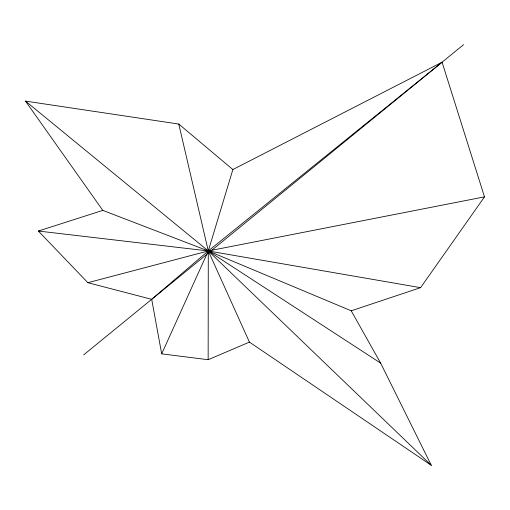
<?xml version="1.0" encoding="UTF-8"?>
<svg xmlns="http://www.w3.org/2000/svg" width="510" height="510" viewBox="0 0 510 510"><rect width="100%" height="100%" fill="white"/><g stroke="black" fill="none" stroke-linecap="round" stroke-linejoin="round"><path stroke-width="0.76" d="M351.218 310.8L420.578 287.659L484.5 196.866L442.074 62.214L208.29 250.958L151.693 299.319L161.689 353.857L208.15 359.709L208.29 250.958L178.787 124.057L25.5 101.107L102.81 210.381L208.29 250.958L351.218 310.8L380.645 363.126L431.313 465.33L249.435 342.108L208.29 250.958L25.5 101.107M442.074 62.214L232.866 169.549L208.29 250.958L161.689 353.857M83.678 354.858L463.558 44.67M208.15 359.709L249.435 342.108M151.693 299.319L87.873 282.699L38.352 231.036L102.81 210.381M87.873 282.699L208.29 250.958L484.5 196.866M38.352 231.036L208.29 250.958L420.578 287.659M380.645 363.126L208.29 250.958L431.313 465.33M178.787 124.057L232.866 169.549"/></g></svg>
